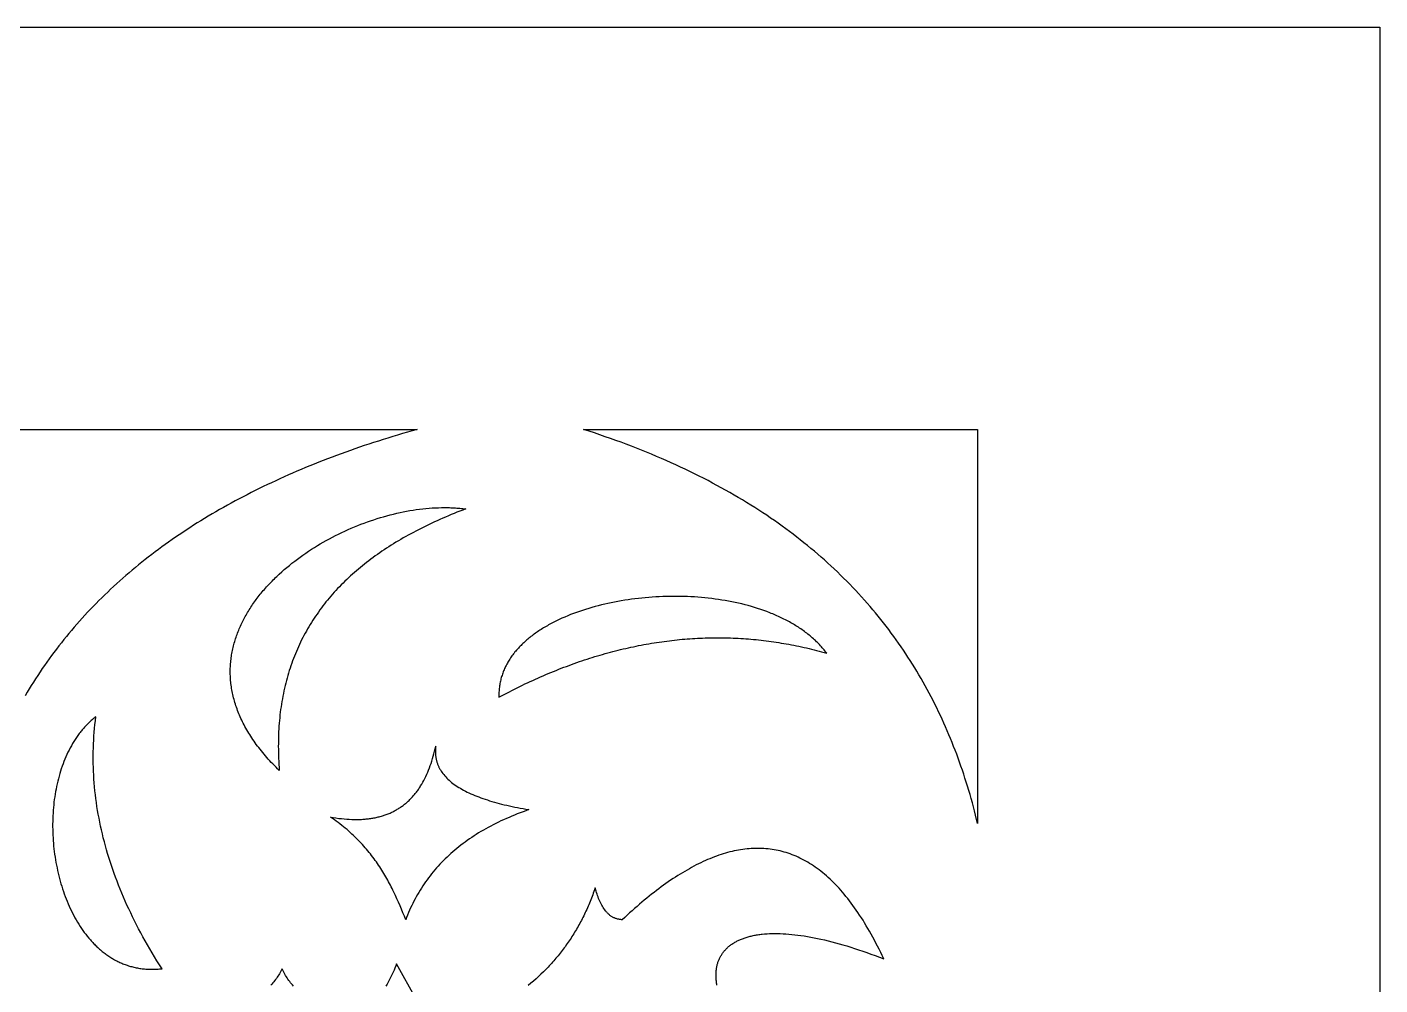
# Model space of a CAD drawing. Extents: x -4113 to -3113, y 1469 to 2469.
# Drawn here: x -3314.8 to -3113, y 2326.2 to 2469.1 of the extents above; entities that cross this region are included whole.
import ezdxf

# ---------------------------------------------------------------- set-up
doc = ezdxf.new("R2010")
doc.units = 0
doc.layers.add('PLAN_1', color=18, linetype='CONTINUOUS')

msp = doc.modelspace()

# ---------------------------------------------------------------- linework, layer by layer
at = {"layer": 'PLAN_1'}
for points in [[(-4113.04, 2469.07), (-3113.04, 2469.07), (-3113.04, 1469.07), (-4113.04, 1469.07)], [(-3231.82, 2409.07), (-3173.04, 2409.07), (-3173.04, 2350.3), (-3173.19, 2350.92), (-3173.34, 2351.55), (-3173.5, 2352.17), (-3173.67, 2352.79), (-3173.83, 2353.4), (-3174.01, 2354.02), (-3174.18, 2354.63), (-3174.36, 2355.24), (-3174.55, 2355.85), (-3174.73, 2356.46), (-3174.93, 2357.06), (-3175.12, 2357.66), (-3175.32, 2358.26), (-3175.53, 2358.86), (-3175.74, 2359.45), (-3175.95, 2360.05), (-3176.17, 2360.64), (-3176.39, 2361.22), (-3176.62, 2361.81), (-3176.85, 2362.39), (-3177.09, 2362.97), (-3177.33, 2363.55), (-3177.57, 2364.12), (-3177.82, 2364.7), (-3178.07, 2365.27), (-3178.33, 2365.84), (-3178.6, 2366.4), (-3178.86, 2366.97), (-3179.13, 2367.53), (-3179.41, 2368.08), (-3179.69, 2368.64), (-3179.98, 2369.19), (-3180.27, 2369.74), (-3180.56, 2370.29), (-3180.86, 2370.84), (-3181.17, 2371.38), (-3181.47, 2371.92), (-3181.79, 2372.46), (-3182.11, 2373), (-3182.43, 2373.53), (-3182.76, 2374.06), (-3183.09, 2374.59), (-3183.43, 2375.11), (-3183.77, 2375.63), (-3184.12, 2376.15), (-3184.47, 2376.67), (-3184.83, 2377.19), (-3185.19, 2377.7), (-3185.56, 2378.21), (-3185.93, 2378.71), (-3186.3, 2379.22), (-3186.69, 2379.72), (-3187.07, 2380.22), (-3187.47, 2380.71), (-3187.86, 2381.21), (-3188.26, 2381.7), (-3188.67, 2382.18), (-3189.08, 2382.67), (-3189.5, 2383.15), (-3189.92, 2383.63), (-3190.35, 2384.1), (-3190.79, 2384.58), (-3191.22, 2385.05), (-3191.67, 2385.52), (-3192.12, 2385.98), (-3192.57, 2386.44), (-3193.03, 2386.9), (-3193.49, 2387.36), (-3193.96, 2387.81), (-3194.44, 2388.26), (-3194.92, 2388.71), (-3195.41, 2389.15), (-3195.9, 2389.6), (-3196.39, 2390.04), (-3196.9, 2390.47), (-3197.4, 2390.9), (-3197.92, 2391.33), (-3198.44, 2391.76), (-3198.96, 2392.18), (-3199.49, 2392.61), (-3200.03, 2393.02), (-3200.57, 2393.44), (-3201.11, 2393.85), (-3201.67, 2394.26), (-3202.22, 2394.66), (-3202.79, 2395.07), (-3203.36, 2395.47), (-3203.93, 2395.86), (-3204.51, 2396.26), (-3205.1, 2396.65), (-3205.69, 2397.03), (-3206.29, 2397.42), (-3206.89, 2397.8), (-3207.5, 2398.18), (-3208.12, 2398.55), (-3208.74, 2398.92), (-3209.36, 2399.29), (-3210, 2399.66), (-3210.64, 2400.02), (-3211.28, 2400.38), (-3211.93, 2400.73), (-3212.59, 2401.08), (-3213.25, 2401.43), (-3213.92, 2401.78), (-3214.6, 2402.12), (-3215.28, 2402.46), (-3215.96, 2402.8), (-3216.66, 2403.13), (-3217.35, 2403.46), (-3218.06, 2403.78), (-3218.77, 2404.11), (-3219.49, 2404.43), (-3220.21, 2404.74), (-3220.94, 2405.05), (-3221.68, 2405.36), (-3222.42, 2405.67), (-3223.17, 2405.97), (-3223.92, 2406.27), (-3224.68, 2406.57), (-3225.45, 2406.86), (-3226.23, 2407.15), (-3227.01, 2407.43), (-3227.79, 2407.71), (-3228.59, 2407.99), (-3229.38, 2408.27), (-3230.19, 2408.54), (-3231, 2408.81)], [(-3277.2, 2358.2), (-3277.45, 2358.44), (-3277.69, 2358.69), (-3277.93, 2358.93), (-3278.17, 2359.18), (-3278.4, 2359.42), (-3278.62, 2359.66), (-3278.84, 2359.91), (-3279.06, 2360.15), (-3279.27, 2360.4), (-3279.48, 2360.64), (-3279.68, 2360.88), (-3279.88, 2361.13), (-3280.07, 2361.37), (-3280.26, 2361.62), (-3280.45, 2361.86), (-3280.63, 2362.1), (-3280.8, 2362.34), (-3280.97, 2362.59), (-3281.14, 2362.83), (-3281.3, 2363.07), (-3281.46, 2363.32), (-3281.62, 2363.56), (-3281.76, 2363.8), (-3281.91, 2364.04), (-3282.05, 2364.28), (-3282.19, 2364.52), (-3282.32, 2364.76), (-3282.45, 2365.01), (-3282.57, 2365.25), (-3282.7, 2365.49), (-3282.81, 2365.73), (-3282.92, 2365.97), (-3283.03, 2366.21), (-3283.14, 2366.45), (-3283.24, 2366.68), (-3283.33, 2366.92), (-3283.42, 2367.16), (-3283.51, 2367.4), (-3283.6, 2367.64), (-3283.68, 2367.87), (-3283.75, 2368.11), (-3283.83, 2368.35), (-3283.9, 2368.58), (-3283.96, 2368.82), (-3284.02, 2369.05), (-3284.08, 2369.29), (-3284.14, 2369.52), (-3284.19, 2369.76), (-3284.23, 2369.99), (-3284.28, 2370.23), (-3284.31, 2370.46), (-3284.35, 2370.69), (-3284.38, 2370.92), (-3284.41, 2371.16), (-3284.44, 2371.39), (-3284.46, 2371.62), (-3284.48, 2371.85), (-3284.49, 2372.08), (-3284.5, 2372.31), (-3284.51, 2372.54), (-3284.51, 2372.76), (-3284.51, 2372.99), (-3284.51, 2373.22), (-3284.51, 2373.45), (-3284.5, 2373.67), (-3284.49, 2373.9), (-3284.47, 2374.12), (-3284.45, 2374.35), (-3284.43, 2374.57), (-3284.4, 2374.79), (-3284.38, 2375.02), (-3284.34, 2375.24), (-3284.31, 2375.46), (-3284.27, 2375.68), (-3284.23, 2375.9), (-3284.19, 2376.12), (-3284.14, 2376.34), (-3284.09, 2376.56), (-3284.04, 2376.78), (-3283.98, 2376.99), (-3283.92, 2377.21), (-3283.86, 2377.43), (-3283.8, 2377.64), (-3283.73, 2377.85), (-3283.66, 2378.07), (-3283.59, 2378.28), (-3283.51, 2378.49), (-3283.43, 2378.7), (-3283.35, 2378.92), (-3283.26, 2379.12), (-3283.18, 2379.33), (-3283.09, 2379.54), (-3283, 2379.75), (-3282.9, 2379.96), (-3282.8, 2380.16), (-3282.7, 2380.37), (-3282.6, 2380.57), (-3282.5, 2380.78), (-3282.39, 2380.98), (-3282.28, 2381.18), (-3282.17, 2381.38), (-3282.05, 2381.58), (-3281.93, 2381.78), (-3281.81, 2381.98), (-3281.69, 2382.18), (-3281.57, 2382.37), (-3281.44, 2382.57), (-3281.31, 2382.77), (-3281.18, 2382.96), (-3281.04, 2383.15), (-3280.91, 2383.34), (-3280.77, 2383.54), (-3280.63, 2383.73), (-3280.49, 2383.92), (-3280.34, 2384.1), (-3280.19, 2384.29), (-3280.04, 2384.48), (-3279.89, 2384.66), (-3279.74, 2384.85), (-3279.59, 2385.03), (-3279.43, 2385.21), (-3279.27, 2385.4), (-3279.11, 2385.58), (-3278.94, 2385.76), (-3278.78, 2385.94), (-3278.61, 2386.11), (-3278.44, 2386.29), (-3278.27, 2386.46), (-3278.1, 2386.64), (-3277.93, 2386.81), (-3277.75, 2386.98), (-3277.57, 2387.15), (-3277.21, 2387.49), (-3276.84, 2387.83), (-3276.47, 2388.16), (-3276.09, 2388.48), (-3275.7, 2388.8), (-3275.31, 2389.12), (-3274.91, 2389.43), (-3274.5, 2389.74), (-3274.09, 2390.04), (-3273.68, 2390.33), (-3273.26, 2390.62), (-3272.83, 2390.91), (-3272.4, 2391.19), (-3271.97, 2391.47), (-3271.53, 2391.74), (-3271.09, 2392), (-3270.64, 2392.26), (-3270.19, 2392.51), (-3269.73, 2392.76), (-3269.28, 2393), (-3268.82, 2393.24), (-3268.35, 2393.47), (-3267.88, 2393.7), (-3267.41, 2393.92), (-3266.94, 2394.13), (-3266.47, 2394.34), (-3265.99, 2394.54), (-3265.51, 2394.73), (-3265.03, 2394.92), (-3264.55, 2395.1), (-3264.07, 2395.28), (-3263.58, 2395.45), (-3263.1, 2395.61), (-3262.61, 2395.77), (-3262.12, 2395.92), (-3261.64, 2396.06), (-3261.15, 2396.2), (-3260.66, 2396.33), (-3260.17, 2396.45), (-3259.68, 2396.56), (-3259.2, 2396.67), (-3258.71, 2396.77), (-3258.22, 2396.87), (-3257.74, 2396.96), (-3257.26, 2397.04), (-3256.77, 2397.11), (-3256.29, 2397.17), (-3255.81, 2397.23), (-3255.34, 2397.28), (-3254.86, 2397.32), (-3254.39, 2397.36), (-3253.92, 2397.38), (-3253.45, 2397.4), (-3252.99, 2397.41), (-3252.53, 2397.42), (-3252.3, 2397.42), (-3252.07, 2397.41), (-3251.84, 2397.41), (-3251.61, 2397.4), (-3251.39, 2397.39), (-3251.16, 2397.38), (-3250.94, 2397.36), (-3250.71, 2397.35), (-3250.49, 2397.33), (-3250.27, 2397.31), (-3250.05, 2397.29), (-3249.83, 2397.27), (-3249.61, 2397.24), (-3249.4, 2397.21), (-3249.84, 2397.04), (-3250.27, 2396.88), (-3250.71, 2396.71), (-3251.14, 2396.53), (-3251.56, 2396.36), (-3251.99, 2396.18), (-3252.41, 2396), (-3252.83, 2395.82), (-3253.24, 2395.64), (-3253.65, 2395.46), (-3254.06, 2395.27), (-3254.46, 2395.08), (-3254.87, 2394.89), (-3255.27, 2394.7), (-3255.66, 2394.51), (-3256.05, 2394.31), (-3256.44, 2394.12), (-3256.83, 2393.92), (-3257.21, 2393.71), (-3257.59, 2393.51), (-3257.97, 2393.3), (-3258.34, 2393.1), (-3258.71, 2392.89), (-3259.08, 2392.67), (-3259.44, 2392.46), (-3259.8, 2392.24), (-3260.16, 2392.03), (-3260.51, 2391.81), (-3260.86, 2391.58), (-3261.21, 2391.36), (-3261.55, 2391.13), (-3261.89, 2390.91), (-3262.23, 2390.67), (-3262.56, 2390.44), (-3262.89, 2390.21), (-3263.22, 2389.97), (-3263.54, 2389.73), (-3263.86, 2389.49), (-3264.18, 2389.25), (-3264.49, 2389), (-3264.8, 2388.75), (-3265.1, 2388.5), (-3265.41, 2388.25), (-3265.7, 2388), (-3266, 2387.74), (-3266.29, 2387.48), (-3266.58, 2387.22), (-3266.86, 2386.96), (-3267.14, 2386.69), (-3267.42, 2386.43), (-3267.7, 2386.16), (-3267.97, 2385.89), (-3268.23, 2385.61), (-3268.5, 2385.34), (-3268.76, 2385.06), (-3269.01, 2384.78), (-3269.26, 2384.49), (-3269.51, 2384.21), (-3269.76, 2383.92), (-3270, 2383.63), (-3270.24, 2383.34), (-3270.47, 2383.04), (-3270.7, 2382.75), (-3270.93, 2382.45), (-3271.15, 2382.15), (-3271.37, 2381.84), (-3271.58, 2381.54), (-3271.79, 2381.23), (-3272, 2380.92), (-3272.21, 2380.61), (-3272.41, 2380.29), (-3272.6, 2379.97), (-3272.79, 2379.65), (-3272.98, 2379.33), (-3273.17, 2379.01), (-3273.35, 2378.68), (-3273.53, 2378.35), (-3273.7, 2378.02), (-3273.87, 2377.68), (-3274.04, 2377.35), (-3274.2, 2377.01), (-3274.35, 2376.66), (-3274.51, 2376.32), (-3274.66, 2375.97), (-3274.8, 2375.62), (-3274.95, 2375.27), (-3275.08, 2374.92), (-3275.22, 2374.56), (-3275.35, 2374.2), (-3275.47, 2373.84), (-3275.6, 2373.48), (-3275.71, 2373.11), (-3275.83, 2372.74), (-3275.94, 2372.37), (-3276.04, 2372), (-3276.15, 2371.62), (-3276.24, 2371.24), (-3276.34, 2370.86), (-3276.43, 2370.48), (-3276.51, 2370.09), (-3276.59, 2369.7), (-3276.67, 2369.31), (-3276.74, 2368.91), (-3276.81, 2368.52), (-3276.88, 2368.12), (-3276.94, 2367.72), (-3277, 2367.31), (-3277.05, 2366.9), (-3277.1, 2366.49), (-3277.14, 2366.08), (-3277.18, 2365.67), (-3277.22, 2365.25), (-3277.25, 2364.83), (-3277.27, 2364.4), (-3277.3, 2363.98), (-3277.31, 2363.55), (-3277.33, 2363.12), (-3277.34, 2362.68), (-3277.34, 2362.25), (-3277.35, 2361.81), (-3277.34, 2361.37), (-3277.33, 2360.92), (-3277.32, 2360.48), (-3277.31, 2360.03), (-3277.29, 2359.57), (-3277.26, 2359.12), (-3277.23, 2358.66)], [(-3195.56, 2375.71), (-3195.69, 2375.87), (-3195.82, 2376.04), (-3195.95, 2376.2), (-3196.08, 2376.36), (-3196.22, 2376.51), (-3196.35, 2376.67), (-3196.49, 2376.82), (-3196.64, 2376.98), (-3196.78, 2377.13), (-3196.93, 2377.28), (-3197.08, 2377.42), (-3197.23, 2377.57), (-3197.39, 2377.71), (-3197.54, 2377.86), (-3197.7, 2378), (-3197.86, 2378.14), (-3198.03, 2378.27), (-3198.19, 2378.41), (-3198.36, 2378.55), (-3198.53, 2378.68), (-3198.7, 2378.81), (-3198.88, 2378.94), (-3199.05, 2379.07), (-3199.23, 2379.19), (-3199.41, 2379.32), (-3199.59, 2379.44), (-3199.78, 2379.56), (-3199.96, 2379.68), (-3200.15, 2379.8), (-3200.34, 2379.91), (-3200.53, 2380.03), (-3200.73, 2380.14), (-3200.92, 2380.25), (-3201.12, 2380.36), (-3201.32, 2380.47), (-3201.52, 2380.58), (-3201.72, 2380.68), (-3201.93, 2380.79), (-3202.13, 2380.89), (-3202.34, 2380.99), (-3202.55, 2381.09), (-3202.76, 2381.18), (-3202.97, 2381.28), (-3203.18, 2381.37), (-3203.4, 2381.47), (-3203.61, 2381.56), (-3203.83, 2381.64), (-3204.05, 2381.73), (-3204.5, 2381.9), (-3204.94, 2382.07), (-3205.4, 2382.22), (-3205.86, 2382.38), (-3206.32, 2382.52), (-3206.79, 2382.66), (-3207.26, 2382.79), (-3207.74, 2382.92), (-3208.22, 2383.04), (-3208.71, 2383.15), (-3209.2, 2383.26), (-3209.69, 2383.36), (-3210.19, 2383.46), (-3210.69, 2383.55), (-3211.19, 2383.63), (-3211.69, 2383.71), (-3212.2, 2383.78), (-3212.71, 2383.85), (-3213.22, 2383.91), (-3213.74, 2383.96), (-3214.25, 2384.01), (-3214.77, 2384.05), (-3215.29, 2384.09), (-3215.81, 2384.12), (-3216.33, 2384.14), (-3216.86, 2384.16), (-3217.38, 2384.17), (-3217.9, 2384.18), (-3218.43, 2384.18), (-3218.95, 2384.18), (-3219.48, 2384.17), (-3220, 2384.15), (-3220.52, 2384.13), (-3221.05, 2384.1), (-3221.57, 2384.07), (-3222.09, 2384.03), (-3222.61, 2383.98), (-3223.12, 2383.93), (-3223.64, 2383.88), (-3224.15, 2383.82), (-3224.67, 2383.75), (-3225.18, 2383.68), (-3225.69, 2383.6), (-3226.19, 2383.52), (-3226.69, 2383.43), (-3227.19, 2383.33), (-3227.69, 2383.23), (-3228.18, 2383.13), (-3228.67, 2383.02), (-3229.16, 2382.9), (-3229.64, 2382.78), (-3230.11, 2382.65), (-3230.59, 2382.52), (-3231.06, 2382.38), (-3231.52, 2382.24), (-3231.98, 2382.09), (-3232.43, 2381.94), (-3232.88, 2381.78), (-3233.32, 2381.62), (-3233.76, 2381.45), (-3234.19, 2381.27), (-3234.62, 2381.09), (-3235.04, 2380.91), (-3235.45, 2380.72), (-3235.85, 2380.53), (-3236.25, 2380.33), (-3236.65, 2380.12), (-3237.03, 2379.91), (-3237.22, 2379.8), (-3237.41, 2379.7), (-3237.59, 2379.59), (-3237.78, 2379.48), (-3237.96, 2379.36), (-3238.14, 2379.25), (-3238.32, 2379.14), (-3238.49, 2379.02), (-3238.67, 2378.9), (-3238.84, 2378.79), (-3239.01, 2378.67), (-3239.18, 2378.55), (-3239.34, 2378.42), (-3239.51, 2378.3), (-3239.67, 2378.18), (-3239.83, 2378.05), (-3239.98, 2377.92), (-3240.14, 2377.8), (-3240.29, 2377.67), (-3240.44, 2377.54), (-3240.59, 2377.41), (-3240.73, 2377.27), (-3240.87, 2377.14), (-3241.01, 2377), (-3241.15, 2376.87), (-3241.29, 2376.73), (-3241.42, 2376.59), (-3241.55, 2376.45), (-3241.68, 2376.31), (-3241.8, 2376.17), (-3241.93, 2376.02), (-3242.05, 2375.88), (-3242.17, 2375.73), (-3242.28, 2375.59), (-3242.39, 2375.44), (-3242.5, 2375.29), (-3242.61, 2375.14), (-3242.71, 2374.99), (-3242.81, 2374.83), (-3242.91, 2374.68), (-3243.01, 2374.52), (-3243.1, 2374.37), (-3243.19, 2374.21), (-3243.28, 2374.05), (-3243.36, 2373.89), (-3243.44, 2373.73), (-3243.52, 2373.57), (-3243.6, 2373.4), (-3243.67, 2373.24), (-3243.74, 2373.07), (-3243.8, 2372.91), (-3243.87, 2372.74), (-3243.93, 2372.57), (-3243.98, 2372.4), (-3244.04, 2372.23), (-3244.09, 2372.06), (-3244.14, 2371.88), (-3244.18, 2371.71), (-3244.22, 2371.53), (-3244.26, 2371.36), (-3244.29, 2371.18), (-3244.32, 2371), (-3244.35, 2370.82), (-3244.38, 2370.64), (-3244.4, 2370.45), (-3244.41, 2370.27), (-3244.43, 2370.09), (-3244.44, 2369.9), (-3244.45, 2369.71), (-3244.45, 2369.52), (-3244.45, 2369.34), (-3244.45, 2369.14), (-3244.06, 2369.35), (-3243.67, 2369.56), (-3243.28, 2369.76), (-3242.89, 2369.96), (-3242.5, 2370.16), (-3242.11, 2370.35), (-3241.73, 2370.55), (-3241.34, 2370.74), (-3240.95, 2370.92), (-3240.56, 2371.11), (-3240.17, 2371.29), (-3239.79, 2371.47), (-3239.4, 2371.65), (-3239.01, 2371.83), (-3238.62, 2372), (-3238.24, 2372.17), (-3237.85, 2372.34), (-3237.46, 2372.5), (-3237.08, 2372.67), (-3236.69, 2372.83), (-3236.3, 2372.99), (-3235.92, 2373.14), (-3235.53, 2373.3), (-3235.14, 2373.45), (-3234.76, 2373.6), (-3234.37, 2373.74), (-3233.99, 2373.89), (-3233.6, 2374.03), (-3233.21, 2374.17), (-3232.83, 2374.3), (-3232.44, 2374.44), (-3232.06, 2374.57), (-3231.67, 2374.7), (-3231.29, 2374.82), (-3230.9, 2374.95), (-3230.52, 2375.07), (-3230.13, 2375.19), (-3229.75, 2375.3), (-3229.36, 2375.42), (-3228.98, 2375.53), (-3228.59, 2375.64), (-3228.21, 2375.74), (-3227.82, 2375.85), (-3227.44, 2375.95), (-3227.06, 2376.05), (-3226.67, 2376.15), (-3226.29, 2376.24), (-3225.91, 2376.33), (-3225.52, 2376.42), (-3225.14, 2376.51), (-3224.75, 2376.59), (-3224.37, 2376.67), (-3223.99, 2376.75), (-3223.61, 2376.83), (-3223.22, 2376.91), (-3222.84, 2376.98), (-3222.46, 2377.05), (-3222.07, 2377.12), (-3221.69, 2377.18), (-3221.31, 2377.24), (-3220.93, 2377.3), (-3220.54, 2377.36), (-3220.16, 2377.41), (-3219.78, 2377.47), (-3219.4, 2377.52), (-3219.02, 2377.56), (-3218.64, 2377.61), (-3218.25, 2377.65), (-3217.87, 2377.69), (-3217.49, 2377.73), (-3217.11, 2377.77), (-3216.73, 2377.8), (-3216.35, 2377.83), (-3215.97, 2377.86), (-3215.59, 2377.88), (-3215.21, 2377.9), (-3214.83, 2377.93), (-3214.44, 2377.94), (-3214.06, 2377.96), (-3213.68, 2377.97), (-3213.3, 2377.98), (-3212.92, 2377.99), (-3212.54, 2378), (-3212.16, 2378), (-3211.78, 2378), (-3211.41, 2378), (-3211.03, 2378), (-3210.65, 2377.99), (-3210.27, 2377.98), (-3209.89, 2377.97), (-3209.51, 2377.95), (-3209.13, 2377.94), (-3208.75, 2377.92), (-3208.37, 2377.9), (-3207.99, 2377.87), (-3207.62, 2377.85), (-3207.24, 2377.82), (-3206.86, 2377.79), (-3206.48, 2377.75), (-3206.1, 2377.72), (-3205.73, 2377.68), (-3205.35, 2377.64), (-3204.97, 2377.6), (-3204.59, 2377.55), (-3204.21, 2377.5), (-3203.84, 2377.45), (-3203.46, 2377.4), (-3203.08, 2377.34), (-3202.71, 2377.28), (-3202.33, 2377.22), (-3201.95, 2377.16), (-3201.58, 2377.09), (-3201.2, 2377.03), (-3200.82, 2376.95), (-3200.45, 2376.88), (-3200.07, 2376.81), (-3199.69, 2376.73), (-3199.32, 2376.65), (-3198.94, 2376.57), (-3198.57, 2376.48), (-3198.19, 2376.39), (-3197.81, 2376.3), (-3197.44, 2376.21), (-3197.06, 2376.11), (-3196.69, 2376.02), (-3196.31, 2375.92), (-3195.94, 2375.81)], [(-3304.57, 2366.22), (-3304.71, 2366.12), (-3304.84, 2366.01), (-3304.98, 2365.89), (-3305.11, 2365.78), (-3305.24, 2365.66), (-3305.37, 2365.55), (-3305.5, 2365.43), (-3305.63, 2365.31), (-3305.75, 2365.18), (-3305.88, 2365.06), (-3306, 2364.93), (-3306.12, 2364.81), (-3306.24, 2364.68), (-3306.35, 2364.54), (-3306.47, 2364.41), (-3306.59, 2364.28), (-3306.7, 2364.14), (-3306.81, 2364), (-3306.92, 2363.86), (-3307.03, 2363.72), (-3307.14, 2363.58), (-3307.24, 2363.43), (-3307.34, 2363.29), (-3307.45, 2363.14), (-3307.55, 2362.99), (-3307.65, 2362.84), (-3307.75, 2362.69), (-3307.84, 2362.54), (-3308.03, 2362.23), (-3308.21, 2361.91), (-3308.39, 2361.59), (-3308.56, 2361.26), (-3308.73, 2360.93), (-3308.88, 2360.59), (-3309.04, 2360.25), (-3309.19, 2359.91), (-3309.33, 2359.56), (-3309.46, 2359.2), (-3309.59, 2358.84), (-3309.72, 2358.48), (-3309.83, 2358.11), (-3309.95, 2357.74), (-3310.05, 2357.37), (-3310.15, 2356.99), (-3310.25, 2356.61), (-3310.34, 2356.23), (-3310.42, 2355.84), (-3310.5, 2355.45), (-3310.57, 2355.06), (-3310.64, 2354.67), (-3310.7, 2354.27), (-3310.76, 2353.88), (-3310.81, 2353.48), (-3310.85, 2353.07), (-3310.89, 2352.67), (-3310.92, 2352.27), (-3310.95, 2351.86), (-3310.97, 2351.45), (-3310.99, 2351.04), (-3311, 2350.63), (-3311.01, 2350.22), (-3311.01, 2349.81), (-3311, 2349.4), (-3310.99, 2348.99), (-3310.97, 2348.58), (-3310.95, 2348.17), (-3310.93, 2347.76), (-3310.89, 2347.34), (-3310.86, 2346.93), (-3310.81, 2346.52), (-3310.76, 2346.11), (-3310.71, 2345.71), (-3310.65, 2345.3), (-3310.59, 2344.89), (-3310.52, 2344.49), (-3310.44, 2344.09), (-3310.36, 2343.69), (-3310.28, 2343.29), (-3310.19, 2342.89), (-3310.09, 2342.49), (-3309.99, 2342.1), (-3309.89, 2341.71), (-3309.78, 2341.32), (-3309.66, 2340.94), (-3309.54, 2340.56), (-3309.41, 2340.18), (-3309.28, 2339.8), (-3309.15, 2339.43), (-3309, 2339.06), (-3308.86, 2338.7), (-3308.71, 2338.34), (-3308.55, 2337.98), (-3308.39, 2337.63), (-3308.22, 2337.28), (-3308.05, 2336.93), (-3307.87, 2336.6), (-3307.69, 2336.26), (-3307.51, 2335.93), (-3307.32, 2335.61), (-3307.12, 2335.29), (-3306.92, 2334.97), (-3306.71, 2334.67), (-3306.5, 2334.36), (-3306.29, 2334.07), (-3306.07, 2333.78), (-3305.84, 2333.49), (-3305.61, 2333.21), (-3305.38, 2332.94), (-3305.26, 2332.81), (-3305.14, 2332.68), (-3305.02, 2332.55), (-3304.9, 2332.42), (-3304.77, 2332.29), (-3304.65, 2332.17), (-3304.52, 2332.04), (-3304.4, 2331.92), (-3304.27, 2331.8), (-3304.14, 2331.69), (-3304.01, 2331.57), (-3303.88, 2331.46), (-3303.74, 2331.34), (-3303.61, 2331.23), (-3303.47, 2331.13), (-3303.34, 2331.02), (-3303.2, 2330.91), (-3303.06, 2330.81), (-3302.92, 2330.71), (-3302.78, 2330.61), (-3302.64, 2330.52), (-3302.49, 2330.42), (-3302.35, 2330.33), (-3302.2, 2330.24), (-3302.06, 2330.15), (-3301.91, 2330.07), (-3301.76, 2329.98), (-3301.61, 2329.9), (-3301.46, 2329.82), (-3301.31, 2329.75), (-3301.15, 2329.67), (-3301, 2329.6), (-3300.84, 2329.53), (-3300.68, 2329.46), (-3300.53, 2329.4), (-3300.37, 2329.33), (-3300.21, 2329.27), (-3300.05, 2329.21), (-3299.88, 2329.16), (-3299.72, 2329.1), (-3299.55, 2329.05), (-3299.39, 2329), (-3299.22, 2328.96), (-3299.05, 2328.91), (-3298.88, 2328.87), (-3298.71, 2328.83), (-3298.54, 2328.8), (-3298.37, 2328.76), (-3298.2, 2328.73), (-3298.02, 2328.7), (-3297.85, 2328.67), (-3297.67, 2328.65), (-3297.49, 2328.63), (-3297.31, 2328.61), (-3297.13, 2328.6), (-3296.95, 2328.58), (-3296.77, 2328.57), (-3296.59, 2328.57), (-3296.4, 2328.56), (-3296.22, 2328.56), (-3296.03, 2328.56), (-3295.84, 2328.57), (-3295.65, 2328.57), (-3295.46, 2328.58), (-3295.27, 2328.59), (-3295.08, 2328.61), (-3294.89, 2328.63), (-3294.69, 2328.65), (-3295.08, 2329.25), (-3295.45, 2329.84), (-3295.81, 2330.44), (-3296.17, 2331.03), (-3296.52, 2331.63), (-3296.87, 2332.22), (-3297.21, 2332.82), (-3297.54, 2333.41), (-3297.86, 2334), (-3298.18, 2334.6), (-3298.48, 2335.19), (-3298.78, 2335.78), (-3299.08, 2336.37), (-3299.37, 2336.97), (-3299.65, 2337.56), (-3299.92, 2338.15), (-3300.18, 2338.74), (-3300.44, 2339.33), (-3300.69, 2339.92), (-3300.94, 2340.51), (-3301.17, 2341.1), (-3301.4, 2341.69), (-3301.62, 2342.28), (-3301.84, 2342.87), (-3302.05, 2343.46), (-3302.25, 2344.05), (-3302.44, 2344.64), (-3302.63, 2345.23), (-3302.81, 2345.82), (-3302.98, 2346.4), (-3303.14, 2346.99), (-3303.3, 2347.58), (-3303.45, 2348.16), (-3303.59, 2348.75), (-3303.73, 2349.34), (-3303.86, 2349.92), (-3303.98, 2350.51), (-3304.09, 2351.09), (-3304.2, 2351.68), (-3304.3, 2352.26), (-3304.4, 2352.85), (-3304.48, 2353.43), (-3304.56, 2354.02), (-3304.63, 2354.6), (-3304.7, 2355.18), (-3304.75, 2355.77), (-3304.8, 2356.35), (-3304.85, 2356.93), (-3304.88, 2357.52), (-3304.91, 2358.1), (-3304.93, 2358.68), (-3304.95, 2359.26), (-3304.96, 2359.84), (-3304.96, 2360.43), (-3304.95, 2361.01), (-3304.94, 2361.59), (-3304.92, 2362.17), (-3304.89, 2362.75), (-3304.85, 2363.33), (-3304.81, 2363.91), (-3304.76, 2364.49), (-3304.7, 2365.07), (-3304.64, 2365.64)], [(-3269.58, 2351.27), (-3269.16, 2351.2), (-3268.75, 2351.13), (-3268.34, 2351.07), (-3267.94, 2351.03), (-3267.54, 2350.99), (-3267.15, 2350.95), (-3266.77, 2350.93), (-3266.39, 2350.91), (-3266.01, 2350.9), (-3265.65, 2350.9), (-3265.29, 2350.91), (-3265.11, 2350.92), (-3264.93, 2350.92), (-3264.75, 2350.93), (-3264.58, 2350.95), (-3264.41, 2350.96), (-3264.24, 2350.98), (-3264.07, 2350.99), (-3263.9, 2351.01), (-3263.73, 2351.04), (-3263.56, 2351.06), (-3263.4, 2351.09), (-3263.24, 2351.11), (-3263.08, 2351.14), (-3262.92, 2351.17), (-3262.76, 2351.21), (-3262.6, 2351.24), (-3262.44, 2351.28), (-3262.29, 2351.32), (-3262.14, 2351.36), (-3261.98, 2351.4), (-3261.83, 2351.45), (-3261.68, 2351.5), (-3261.54, 2351.54), (-3261.39, 2351.59), (-3261.25, 2351.65), (-3261.1, 2351.7), (-3260.96, 2351.76), (-3260.82, 2351.81), (-3260.68, 2351.87), (-3260.54, 2351.94), (-3260.41, 2352), (-3260.27, 2352.06), (-3260.14, 2352.13), (-3260, 2352.2), (-3259.87, 2352.27), (-3259.74, 2352.34), (-3259.61, 2352.42), (-3259.49, 2352.5), (-3259.36, 2352.57), (-3259.24, 2352.65), (-3259.11, 2352.74), (-3258.99, 2352.82), (-3258.87, 2352.91), (-3258.75, 2352.99), (-3258.63, 2353.08), (-3258.52, 2353.17), (-3258.4, 2353.27), (-3258.29, 2353.36), (-3258.18, 2353.46), (-3258.07, 2353.56), (-3257.96, 2353.66), (-3257.85, 2353.76), (-3257.74, 2353.86), (-3257.63, 2353.97), (-3257.53, 2354.07), (-3257.43, 2354.18), (-3257.32, 2354.29), (-3257.22, 2354.41), (-3257.12, 2354.52), (-3257.03, 2354.64), (-3256.93, 2354.76), (-3256.83, 2354.88), (-3256.74, 2355), (-3256.65, 2355.12), (-3256.56, 2355.24), (-3256.46, 2355.37), (-3256.38, 2355.5), (-3256.29, 2355.63), (-3256.2, 2355.76), (-3256.12, 2355.9), (-3255.95, 2356.17), (-3255.79, 2356.45), (-3255.63, 2356.74), (-3255.48, 2357.03), (-3255.33, 2357.33), (-3255.19, 2357.64), (-3255.06, 2357.95), (-3254.93, 2358.27), (-3254.8, 2358.6), (-3254.68, 2358.93), (-3254.56, 2359.27), (-3254.45, 2359.62), (-3254.34, 2359.98), (-3254.24, 2360.34), (-3254.14, 2360.7), (-3254.05, 2361.08), (-3253.96, 2361.46), (-3253.88, 2361.85), (-3253.9, 2361.73), (-3253.91, 2361.62), (-3253.92, 2361.5), (-3253.92, 2361.39), (-3253.93, 2361.27), (-3253.93, 2361.16), (-3253.93, 2361.05), (-3253.93, 2360.94), (-3253.93, 2360.83), (-3253.92, 2360.72), (-3253.92, 2360.61), (-3253.91, 2360.5), (-3253.9, 2360.4), (-3253.88, 2360.29), (-3253.87, 2360.18), (-3253.85, 2360.08), (-3253.83, 2359.98), (-3253.81, 2359.87), (-3253.78, 2359.77), (-3253.76, 2359.67), (-3253.73, 2359.56), (-3253.7, 2359.46), (-3253.67, 2359.36), (-3253.63, 2359.26), (-3253.6, 2359.17), (-3253.56, 2359.07), (-3253.52, 2358.97), (-3253.48, 2358.87), (-3253.43, 2358.78), (-3253.39, 2358.68), (-3253.34, 2358.59), (-3253.29, 2358.49), (-3253.24, 2358.4), (-3253.18, 2358.31), (-3253.13, 2358.22), (-3253.07, 2358.12), (-3252.94, 2357.94), (-3252.81, 2357.77), (-3252.68, 2357.59), (-3252.53, 2357.42), (-3252.38, 2357.25), (-3252.22, 2357.08), (-3252.05, 2356.92), (-3251.87, 2356.75), (-3251.69, 2356.59), (-3251.5, 2356.44), (-3251.3, 2356.28), (-3251.1, 2356.13), (-3250.88, 2355.98), (-3250.66, 2355.83), (-3250.43, 2355.69), (-3250.2, 2355.55), (-3249.96, 2355.41), (-3249.71, 2355.27), (-3249.45, 2355.14), (-3249.19, 2355), (-3248.92, 2354.87), (-3248.64, 2354.75), (-3248.35, 2354.62), (-3248.06, 2354.5), (-3247.76, 2354.38), (-3247.46, 2354.26), (-3247.15, 2354.14), (-3246.83, 2354.03), (-3246.5, 2353.92), (-3246.17, 2353.81), (-3245.83, 2353.7), (-3245.49, 2353.6), (-3245.13, 2353.5), (-3244.77, 2353.4), (-3244.41, 2353.3), (-3244.04, 2353.21), (-3243.66, 2353.11), (-3243.28, 2353.02), (-3242.88, 2352.93), (-3242.49, 2352.84), (-3242.08, 2352.76), (-3241.68, 2352.68), (-3241.26, 2352.6), (-3240.84, 2352.52), (-3240.41, 2352.44), (-3239.98, 2352.37), (-3240.41, 2352.21), (-3240.85, 2352.06), (-3241.27, 2351.9), (-3241.7, 2351.73), (-3242.12, 2351.57), (-3242.53, 2351.4), (-3242.94, 2351.22), (-3243.34, 2351.05), (-3243.74, 2350.87), (-3244.14, 2350.68), (-3244.52, 2350.5), (-3244.91, 2350.31), (-3245.29, 2350.11), (-3245.67, 2349.92), (-3246.04, 2349.72), (-3246.4, 2349.52), (-3246.76, 2349.31), (-3247.12, 2349.1), (-3247.47, 2348.89), (-3247.82, 2348.67), (-3248.16, 2348.45), (-3248.5, 2348.23), (-3248.83, 2348.01), (-3249.16, 2347.78), (-3249.48, 2347.54), (-3249.8, 2347.31), (-3250.11, 2347.07), (-3250.42, 2346.83), (-3250.73, 2346.58), (-3251.02, 2346.34), (-3251.32, 2346.08), (-3251.61, 2345.83), (-3251.89, 2345.57), (-3252.17, 2345.31), (-3252.45, 2345.04), (-3252.72, 2344.78), (-3252.99, 2344.51), (-3253.25, 2344.23), (-3253.5, 2343.95), (-3253.75, 2343.67), (-3254, 2343.39), (-3254.24, 2343.1), (-3254.48, 2342.81), (-3254.71, 2342.52), (-3254.94, 2342.22), (-3255.16, 2341.92), (-3255.38, 2341.61), (-3255.59, 2341.31), (-3255.8, 2341), (-3256, 2340.68), (-3256.2, 2340.37), (-3256.4, 2340.04), (-3256.59, 2339.72), (-3256.77, 2339.39), (-3256.95, 2339.06), (-3257.12, 2338.73), (-3257.29, 2338.4), (-3257.46, 2338.06), (-3257.62, 2337.71), (-3257.77, 2337.37), (-3257.92, 2337.02), (-3258.07, 2336.66), (-3258.21, 2336.31), (-3258.35, 2335.95), (-3258.55, 2336.47), (-3258.76, 2336.99), (-3258.98, 2337.51), (-3259.19, 2338.03), (-3259.42, 2338.55), (-3259.65, 2339.07), (-3259.88, 2339.58), (-3260.13, 2340.09), (-3260.25, 2340.35), (-3260.38, 2340.6), (-3260.51, 2340.85), (-3260.64, 2341.11), (-3260.77, 2341.36), (-3260.9, 2341.61), (-3261.04, 2341.86), (-3261.18, 2342.11), (-3261.32, 2342.36), (-3261.47, 2342.61), (-3261.62, 2342.86), (-3261.77, 2343.11), (-3261.92, 2343.35), (-3262.07, 2343.6), (-3262.23, 2343.84), (-3262.39, 2344.09), (-3262.56, 2344.33), (-3262.73, 2344.57), (-3262.9, 2344.81), (-3263.07, 2345.05), (-3263.25, 2345.29), (-3263.43, 2345.53), (-3263.62, 2345.76), (-3263.8, 2346), (-3264, 2346.23), (-3264.19, 2346.47), (-3264.39, 2346.7), (-3264.59, 2346.93), (-3264.8, 2347.16), (-3265.01, 2347.39), (-3265.23, 2347.62), (-3265.45, 2347.84), (-3265.67, 2348.07), (-3265.9, 2348.29), (-3266.13, 2348.51), (-3266.37, 2348.73), (-3266.61, 2348.95), (-3266.85, 2349.17), (-3267.1, 2349.39), (-3267.36, 2349.6), (-3267.62, 2349.82), (-3267.88, 2350.03), (-3268.15, 2350.24), (-3268.43, 2350.45), (-3268.71, 2350.66), (-3268.99, 2350.86), (-3269.28, 2351.07)]]:
    msp.add_lwpolyline(points, close=True, dxfattribs=at)
for points in [[(-3382.78, 2409.07), (-3256.64, 2409.07), (-3257.37, 2408.86), (-3258.1, 2408.65), (-3258.83, 2408.44), (-3259.56, 2408.23), (-3260.28, 2408.01), (-3261, 2407.79), (-3261.71, 2407.57), (-3262.42, 2407.34), (-3263.13, 2407.11), (-3263.83, 2406.88), (-3264.53, 2406.65), (-3265.22, 2406.41), (-3265.92, 2406.17), (-3266.6, 2405.93), (-3267.29, 2405.69), (-3267.97, 2405.44), (-3268.65, 2405.19), (-3269.32, 2404.94), (-3269.99, 2404.69), (-3270.66, 2404.43), (-3271.32, 2404.17), (-3271.98, 2403.91), (-3272.63, 2403.64), (-3273.29, 2403.37), (-3273.93, 2403.1), (-3274.58, 2402.83), (-3275.22, 2402.55), (-3275.85, 2402.28), (-3276.49, 2401.99), (-3277.12, 2401.71), (-3277.74, 2401.42), (-3278.36, 2401.13), (-3278.98, 2400.84), (-3279.6, 2400.55), (-3280.21, 2400.25), (-3280.81, 2399.95), (-3281.42, 2399.65), (-3282.01, 2399.34), (-3282.61, 2399.03), (-3283.2, 2398.72), (-3283.79, 2398.41), (-3284.37, 2398.09), (-3284.95, 2397.77), (-3285.53, 2397.45), (-3286.1, 2397.12), (-3286.67, 2396.8), (-3287.23, 2396.47), (-3287.8, 2396.13), (-3288.35, 2395.8), (-3288.91, 2395.46), (-3289.45, 2395.12), (-3290, 2394.77), (-3290.54, 2394.42), (-3291.08, 2394.07), (-3291.61, 2393.72), (-3292.14, 2393.36), (-3292.67, 2393.01), (-3293.19, 2392.64), (-3293.71, 2392.28), (-3294.22, 2391.91), (-3294.73, 2391.54), (-3295.24, 2391.17), (-3295.74, 2390.8), (-3296.24, 2390.42), (-3296.74, 2390.04), (-3297.23, 2389.65), (-3297.71, 2389.26), (-3298.2, 2388.87), (-3298.67, 2388.48), (-3299.15, 2388.09), (-3299.62, 2387.69), (-3300.09, 2387.29), (-3300.55, 2386.88), (-3301.01, 2386.48), (-3301.46, 2386.07), (-3301.91, 2385.65), (-3302.36, 2385.24), (-3302.8, 2384.82), (-3303.24, 2384.4), (-3303.68, 2383.97), (-3304.11, 2383.55), (-3304.54, 2383.12), (-3304.96, 2382.68), (-3305.38, 2382.25), (-3305.79, 2381.81), (-3306.2, 2381.36), (-3306.61, 2380.92), (-3307.01, 2380.47), (-3307.41, 2380.02), (-3307.8, 2379.57), (-3308.19, 2379.11), (-3308.58, 2378.65), (-3308.96, 2378.19), (-3309.34, 2377.72), (-3309.71, 2377.25), (-3310.08, 2376.78), (-3310.45, 2376.31), (-3310.81, 2375.83), (-3311.17, 2375.35), (-3311.52, 2374.87), (-3311.87, 2374.38), (-3312.21, 2373.89), (-3312.55, 2373.4), (-3312.89, 2372.9), (-3313.22, 2372.4), (-3313.55, 2371.9), (-3313.88, 2371.4), (-3314.2, 2370.89), (-3314.51, 2370.38), (-3314.82, 2369.87), (-3315.13, 2369.35)], [(-3211.93, 2326.2), (-3211.95, 2326.34), (-3211.98, 2326.49), (-3212, 2326.63), (-3212.01, 2326.78), (-3212.03, 2326.92), (-3212.04, 2327.06), (-3212.05, 2327.2), (-3212.05, 2327.34), (-3212.06, 2327.47), (-3212.06, 2327.61), (-3212.06, 2327.74), (-3212.06, 2327.88), (-3212.05, 2328.01), (-3212.05, 2328.14), (-3212.04, 2328.27), (-3212.02, 2328.4), (-3212.01, 2328.52), (-3211.99, 2328.65), (-3211.97, 2328.77), (-3211.95, 2328.9), (-3211.92, 2329.02), (-3211.9, 2329.14), (-3211.87, 2329.26), (-3211.84, 2329.37), (-3211.8, 2329.49), (-3211.77, 2329.61), (-3211.73, 2329.72), (-3211.69, 2329.83), (-3211.64, 2329.94), (-3211.6, 2330.05), (-3211.55, 2330.16), (-3211.5, 2330.27), (-3211.44, 2330.37), (-3211.39, 2330.48), (-3211.33, 2330.58), (-3211.27, 2330.68), (-3211.21, 2330.78), (-3211.14, 2330.88), (-3211.08, 2330.97), (-3211.01, 2331.07), (-3210.94, 2331.16), (-3210.86, 2331.26), (-3210.78, 2331.35), (-3210.71, 2331.44), (-3210.62, 2331.53), (-3210.54, 2331.61), (-3210.46, 2331.7), (-3210.37, 2331.78), (-3210.28, 2331.86), (-3210.18, 2331.94), (-3210.09, 2332.02), (-3209.99, 2332.1), (-3209.89, 2332.18), (-3209.79, 2332.25), (-3209.69, 2332.32), (-3209.58, 2332.4), (-3209.47, 2332.47), (-3209.36, 2332.53), (-3209.25, 2332.6), (-3209.13, 2332.67), (-3209.01, 2332.73), (-3208.89, 2332.79), (-3208.77, 2332.85), (-3208.65, 2332.91), (-3208.52, 2332.97), (-3208.39, 2333.02), (-3208.26, 2333.08), (-3208.13, 2333.13), (-3207.99, 2333.18), (-3207.85, 2333.23), (-3207.71, 2333.28), (-3207.57, 2333.32), (-3207.43, 2333.37), (-3207.28, 2333.41), (-3207.13, 2333.45), (-3206.98, 2333.49), (-3206.83, 2333.52), (-3206.67, 2333.56), (-3206.51, 2333.59), (-3206.35, 2333.63), (-3206.19, 2333.66), (-3206.03, 2333.68), (-3205.86, 2333.71), (-3205.69, 2333.74), (-3205.52, 2333.76), (-3205.35, 2333.78), (-3205.17, 2333.8), (-3204.81, 2333.83), (-3204.45, 2333.86), (-3204.07, 2333.88), (-3203.69, 2333.89), (-3203.3, 2333.9), (-3202.9, 2333.9), (-3202.49, 2333.89), (-3202.07, 2333.87), (-3201.64, 2333.85), (-3201.21, 2333.81), (-3200.77, 2333.77), (-3200.32, 2333.72), (-3199.86, 2333.67), (-3199.39, 2333.61), (-3198.91, 2333.53), (-3198.43, 2333.46), (-3197.93, 2333.37), (-3197.43, 2333.27), (-3196.92, 2333.17), (-3196.41, 2333.06), (-3195.88, 2332.94), (-3195.35, 2332.81), (-3194.81, 2332.67), (-3194.26, 2332.53), (-3193.7, 2332.37), (-3193.13, 2332.21), (-3192.56, 2332.04), (-3191.98, 2331.86), (-3191.39, 2331.67), (-3190.79, 2331.48), (-3190.18, 2331.27), (-3189.57, 2331.06), (-3188.95, 2330.83), (-3188.32, 2330.6), (-3187.68, 2330.36), (-3187.04, 2330.11), (-3187.27, 2330.6), (-3187.5, 2331.08), (-3187.74, 2331.56), (-3187.97, 2332.02), (-3188.21, 2332.48), (-3188.44, 2332.93), (-3188.68, 2333.38), (-3188.92, 2333.81), (-3189.17, 2334.24), (-3189.41, 2334.66), (-3189.65, 2335.07), (-3189.9, 2335.48), (-3190.14, 2335.87), (-3190.39, 2336.26), (-3190.64, 2336.65), (-3190.89, 2337.02), (-3191.14, 2337.39), (-3191.4, 2337.75), (-3191.65, 2338.1), (-3191.9, 2338.44), (-3192.16, 2338.78), (-3192.42, 2339.11), (-3192.68, 2339.43), (-3192.94, 2339.75), (-3193.2, 2340.06), (-3193.46, 2340.36), (-3193.72, 2340.65), (-3193.99, 2340.94), (-3194.26, 2341.22), (-3194.52, 2341.49), (-3194.79, 2341.75), (-3195.06, 2342.01), (-3195.33, 2342.26), (-3195.6, 2342.5), (-3195.88, 2342.73), (-3196.15, 2342.96), (-3196.43, 2343.18), (-3196.7, 2343.4), (-3196.98, 2343.6), (-3197.26, 2343.8), (-3197.54, 2344), (-3197.82, 2344.18), (-3198.11, 2344.36), (-3198.39, 2344.53), (-3198.68, 2344.7), (-3198.96, 2344.85), (-3199.25, 2345), (-3199.54, 2345.15), (-3199.83, 2345.29), (-3200.12, 2345.42), (-3200.41, 2345.54), (-3200.7, 2345.65), (-3201, 2345.76), (-3201.29, 2345.87), (-3201.59, 2345.96), (-3201.89, 2346.05), (-3202.18, 2346.13), (-3202.48, 2346.21), (-3202.78, 2346.28), (-3203.09, 2346.34), (-3203.39, 2346.4), (-3203.69, 2346.45), (-3204, 2346.49), (-3204.31, 2346.52), (-3204.61, 2346.55), (-3204.92, 2346.57), (-3205.23, 2346.59), (-3205.54, 2346.6), (-3205.85, 2346.6), (-3206.17, 2346.6), (-3206.48, 2346.59), (-3206.8, 2346.57), (-3207.11, 2346.55), (-3207.43, 2346.52), (-3207.75, 2346.49), (-3208.07, 2346.44), (-3208.39, 2346.39), (-3208.71, 2346.34), (-3209.03, 2346.28), (-3209.35, 2346.21), (-3209.68, 2346.14), (-3210, 2346.06), (-3210.33, 2345.97), (-3210.66, 2345.88), (-3210.99, 2345.78), (-3211.32, 2345.68), (-3211.65, 2345.56), (-3211.98, 2345.45), (-3212.31, 2345.32), (-3212.65, 2345.19), (-3212.98, 2345.06), (-3213.32, 2344.92), (-3213.65, 2344.77), (-3213.99, 2344.62), (-3214.33, 2344.46), (-3214.67, 2344.29), (-3215.01, 2344.12), (-3215.35, 2343.94), (-3215.7, 2343.76), (-3216.04, 2343.57), (-3216.38, 2343.37), (-3216.73, 2343.17), (-3217.08, 2342.97), (-3217.42, 2342.75), (-3217.77, 2342.54), (-3218.12, 2342.31), (-3218.47, 2342.08), (-3218.83, 2341.85), (-3219.18, 2341.6), (-3219.53, 2341.36), (-3219.89, 2341.1), (-3220.24, 2340.84), (-3220.6, 2340.58), (-3220.96, 2340.31), (-3221.31, 2340.03), (-3221.67, 2339.75), (-3222.03, 2339.47), (-3222.39, 2339.17), (-3222.76, 2338.88), (-3223.12, 2338.57), (-3223.48, 2338.26), (-3223.85, 2337.95), (-3224.21, 2337.63), (-3224.58, 2337.3), (-3224.95, 2336.97), (-3225.32, 2336.64), (-3225.69, 2336.3), (-3226.06, 2335.95), (-3226.16, 2335.96), (-3226.27, 2335.97), (-3226.38, 2335.98), (-3226.48, 2336), (-3226.58, 2336.02), (-3226.68, 2336.04), (-3226.77, 2336.06), (-3226.87, 2336.09), (-3226.96, 2336.12), (-3227.05, 2336.15), (-3227.14, 2336.19), (-3227.23, 2336.22), (-3227.32, 2336.26), (-3227.4, 2336.31), (-3227.49, 2336.35), (-3227.57, 2336.4), (-3227.65, 2336.45), (-3227.73, 2336.5), (-3227.8, 2336.56), (-3227.88, 2336.61), (-3227.95, 2336.67), (-3228.02, 2336.73), (-3228.1, 2336.79), (-3228.17, 2336.86), (-3228.23, 2336.93), (-3228.3, 2337), (-3228.37, 2337.07), (-3228.43, 2337.14), (-3228.49, 2337.21), (-3228.55, 2337.29), (-3228.67, 2337.45), (-3228.79, 2337.61), (-3228.9, 2337.78), (-3229.01, 2337.96), (-3229.11, 2338.15), (-3229.21, 2338.33), (-3229.3, 2338.53), (-3229.39, 2338.73), (-3229.48, 2338.93), (-3229.57, 2339.14), (-3229.65, 2339.35), (-3229.73, 2339.57), (-3229.81, 2339.79), (-3229.89, 2340.01), (-3229.96, 2340.23), (-3230.1, 2340.69), (-3230.19, 2340.43), (-3230.28, 2340.18), (-3230.37, 2339.93), (-3230.46, 2339.68), (-3230.55, 2339.43), (-3230.64, 2339.18), (-3230.74, 2338.93), (-3230.84, 2338.69), (-3230.94, 2338.44), (-3231.04, 2338.2), (-3231.14, 2337.96), (-3231.25, 2337.72), (-3231.35, 2337.48), (-3231.46, 2337.25), (-3231.57, 2337.01), (-3231.68, 2336.78), (-3231.8, 2336.54), (-3231.91, 2336.31), (-3232.03, 2336.08), (-3232.14, 2335.86), (-3232.26, 2335.63), (-3232.38, 2335.4), (-3232.51, 2335.18), (-3232.63, 2334.96), (-3232.76, 2334.74), (-3232.89, 2334.52), (-3233.02, 2334.3), (-3233.15, 2334.08), (-3233.28, 2333.86), (-3233.41, 2333.65), (-3233.55, 2333.44), (-3233.69, 2333.22), (-3233.83, 2333.01), (-3233.97, 2332.8), (-3234.11, 2332.6), (-3234.25, 2332.39), (-3234.4, 2332.19), (-3234.54, 2331.98), (-3234.69, 2331.78), (-3234.84, 2331.58), (-3234.99, 2331.38), (-3235.15, 2331.18), (-3235.3, 2330.98), (-3235.46, 2330.79), (-3235.62, 2330.59), (-3235.78, 2330.4), (-3235.94, 2330.21), (-3236.1, 2330.02), (-3236.26, 2329.83), (-3236.43, 2329.64), (-3236.6, 2329.45), (-3236.77, 2329.27), (-3236.94, 2329.09), (-3237.11, 2328.9), (-3237.46, 2328.54), (-3237.81, 2328.19), (-3238.17, 2327.83), (-3238.54, 2327.49), (-3238.91, 2327.15), (-3239.29, 2326.81), (-3239.68, 2326.48), (-3240.07, 2326.16)], [(-3275.09, 2326.07), (-3275.24, 2326.23), (-3275.38, 2326.4), (-3275.52, 2326.57), (-3275.65, 2326.74), (-3275.78, 2326.91), (-3275.91, 2327.09), (-3276.03, 2327.27), (-3276.15, 2327.46), (-3276.26, 2327.65), (-3276.37, 2327.84), (-3276.48, 2328.04), (-3276.58, 2328.24), (-3276.67, 2328.44), (-3276.76, 2328.65), (-3276.86, 2328.46), (-3276.96, 2328.27), (-3277.06, 2328.09), (-3277.17, 2327.91), (-3277.28, 2327.73), (-3277.4, 2327.55), (-3277.52, 2327.37), (-3277.64, 2327.2), (-3277.77, 2327.03), (-3277.9, 2326.86), (-3278.04, 2326.7), (-3278.18, 2326.53), (-3278.32, 2326.37), (-3278.47, 2326.21)], [(-3256.79, 2324.1), (-3259.71, 2329.38), (-3259.76, 2329.22), (-3259.82, 2329.06), (-3259.95, 2328.75), (-3260.08, 2328.44), (-3260.21, 2328.14), (-3260.35, 2327.84), (-3260.5, 2327.54), (-3260.65, 2327.24), (-3260.81, 2326.95), (-3260.97, 2326.65), (-3261.13, 2326.36), (-3261.3, 2326.07)]]:
    msp.add_lwpolyline(points, dxfattribs=at)

doc.saveas('drawing.dxf')
